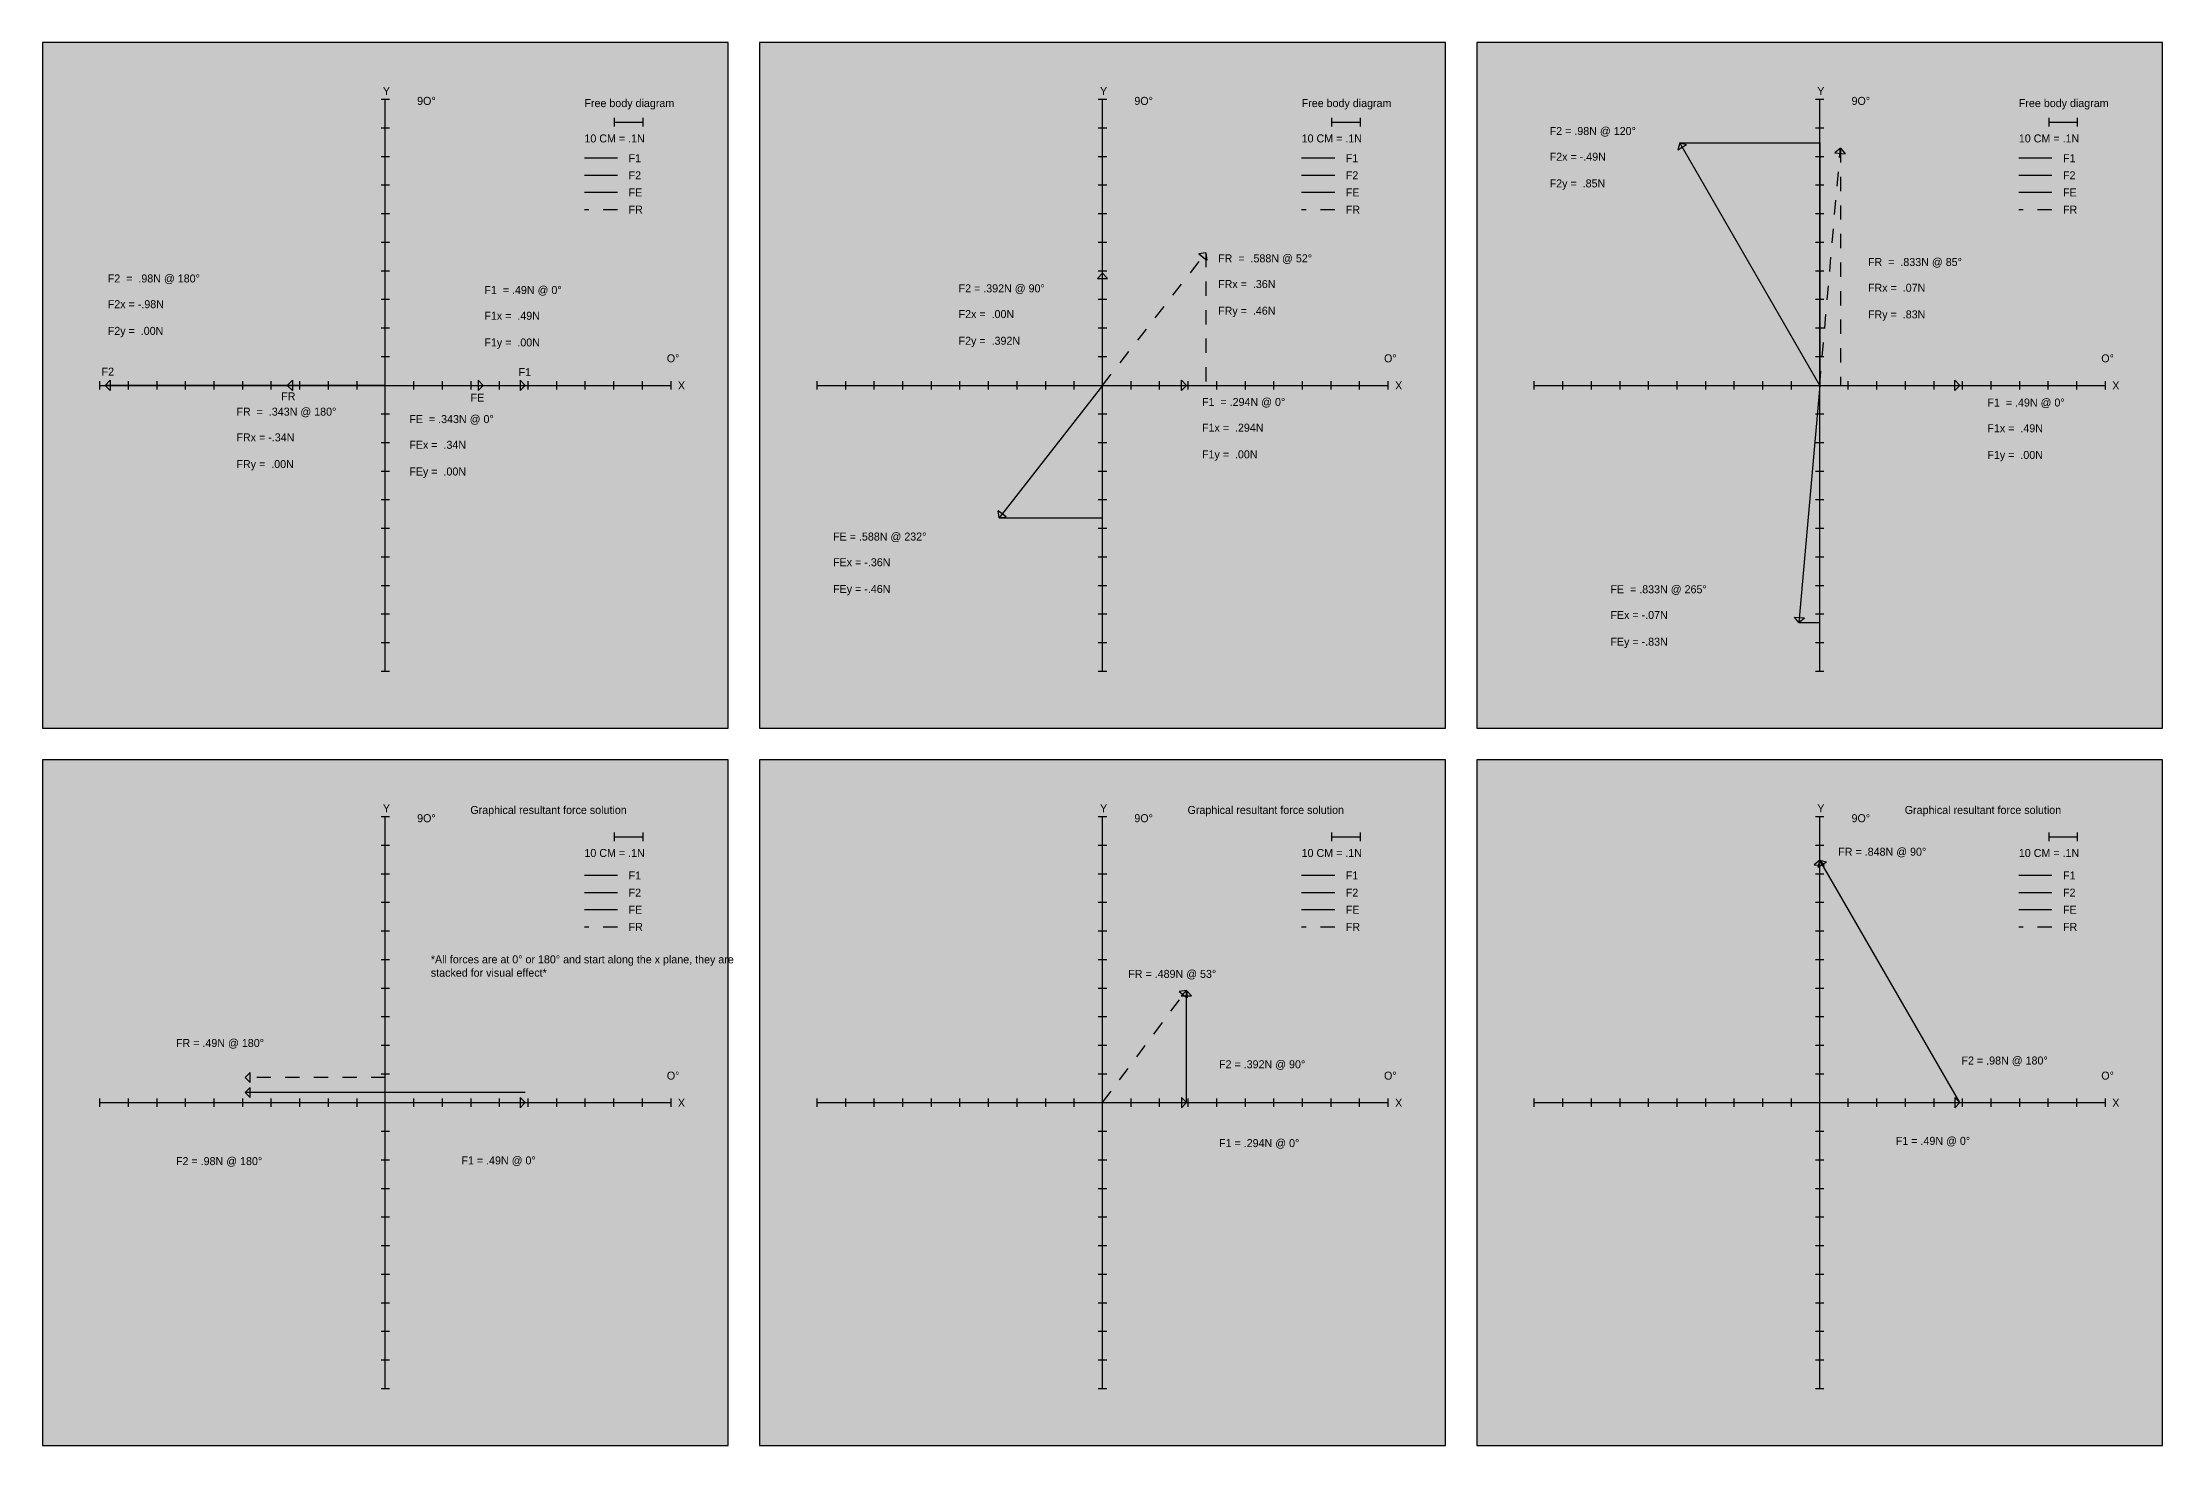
# Model space of a CAD drawing. Header units: centimetres. Extents: x -120 to 1626, y -371 to 120.
# Drawn here: x -120 to 622, y -371 to 120 of the extents above; entities that cross this region are included whole.
import ezdxf

# ---------------------------------------------------------------- set-up
doc = ezdxf.new("R2010")
doc.units = ezdxf.units.CM
doc.header["$LTSCALE"] = 5
doc.linetypes.add('JIS_02_1.0', pattern=[2, 1, -1])
doc.layers.get('0').update_dxf_attribs({"color": 251})
for name, color, linetype in [('BACKGROUND', 250, 'Continuous'), ('F1', 7, 'Continuous'), ('F2', 7, 'Continuous'), ('FE', 7, 'Continuous'), ('FR', 7, 'JIS_02_1.0')]:
    doc.layers.add(name, color=color, linetype=linetype)

msp = doc.modelspace()

# ---------------------------------------------------------------- hatches: boundary and pattern name
at = {"layer": 'BACKGROUND'}
h = msp.add_hatch(color=256, dxfattribs=at)
h.dxf.hatch_style = 1
h.paths.add_polyline_path([(120, 120), (-120, 120), (-120, -120), (120, -120)])
h = msp.add_hatch(color=256, dxfattribs=at)
h.dxf.hatch_style = 1
h.paths.add_polyline_path([(371, 120), (131, 120), (131, -120), (371, -120)])
h = msp.add_hatch(color=256, dxfattribs=at)
h.dxf.hatch_style = 1
h.paths.add_polyline_path([(622, 120), (382, 120), (382, -120), (622, -120)])
h = msp.add_hatch(color=256, dxfattribs=at)
h.dxf.hatch_style = 1
h.paths.add_polyline_path([(120, -131), (-120, -131), (-120, -371), (120, -371)])
h = msp.add_hatch(color=256, dxfattribs=at)
h.dxf.hatch_style = 1
h.paths.add_polyline_path([(371, -131), (131, -131), (131, -371), (371, -371)])
h = msp.add_hatch(color=256, dxfattribs=at)
h.dxf.hatch_style = 1
h.paths.add_polyline_path([(622, -131), (382, -131), (382, -371), (622, -371)])

# ---------------------------------------------------------------- linework, layer by layer
for p, q in [((1.5, 100), (-1.5, 100)), ((0, -100), (0, 100)), ((252.5, 100), (249.5, 100)), ((251, -100), (251, 100)), ((503.5, 100), (500.5, 100)), ((502, -100), (502, 100)), ((1.5, 90), (-1.5, 90)), ((80.26001, 90.55447), (80.26001, 93.55447)), ((80.26001, 92.05447), (90.26001, 92.05447)), ((90.26001, 90.55447), (90.26001, 93.55447)), ((252.5, 90), (249.5, 90)), ((331.26001, 90.55447), (331.26001, 93.55447)), ((331.26001, 92.05447), (341.26001, 92.05447)), ((341.26001, 90.55447), (341.26001, 93.55447)), ((503.5, 90), (500.5, 90)), ((582.26001, 90.55447), (582.26001, 93.55447)), ((582.26001, 92.05447), (592.26001, 92.05447)), ((592.26001, 90.55447), (592.26001, 93.55447)), ((1.5, 80), (-1.5, 80)), ((252.5, 80), (249.5, 80)), ((503.5, 80), (500.5, 80)), ((1.5, 70), (-1.5, 70)), ((252.5, 70), (249.5, 70)), ((503.5, 70), (500.5, 70)), ((1.5, 60), (-1.5, 60)), ((252.5, 60), (249.5, 60)), ((503.5, 60), (500.5, 60)), ((1.5, 50), (-1.5, 50)), ((252.5, 50), (249.5, 50)), ((503.5, 50), (500.5, 50)), ((1.5, 40), (-1.5, 40)), ((252.5, 40), (249.5, 40)), ((503.5, 40), (500.5, 40)), ((1.5, 30), (-1.5, 30)), ((252.5, 30), (249.5, 30)), ((503.5, 30), (500.5, 30)), ((1.5, 20), (-1.5, 20)), ((252.5, 20), (249.5, 20)), ((503.5, 20), (500.5, 20)), ((1.5, 10), (-1.5, 10)), ((252.5, 10), (249.5, 10)), ((503.5, 10), (500.5, 10)), ((-100, 1.5), (-100, -1.5)), ((-100, 0), (100, 0)), ((-90, 1.5), (-90, -1.5)), ((-80, 1.5), (-80, -1.5)), ((-70, 1.5), (-70, -1.5)), ((-60, 1.5), (-60, -1.5)), ((-50, 1.5), (-50, -1.5)), ((-40, 1.5), (-40, -1.5)), ((-30, 1.5), (-30, -1.5)), ((-20, 1.5), (-20, -1.5)), ((-10, 1.5), (-10, -1.5)), ((10, -1.5), (10, 1.5)), ((20, -1.5), (20, 1.5)), ((30, -1.5), (30, 1.5)), ((40, -1.5), (40, 1.5)), ((50, -1.5), (50, 1.5)), ((60, -1.5), (60, 1.5)), ((70, -1.5), (70, 1.5)), ((80, -1.5), (80, 1.5)), ((90, -1.5), (90, 1.5)), ((100, -1.5), (100, 1.5)), ((151, 1.5), (151, -1.5)), ((151, 0), (351, 0)), ((161, 1.5), (161, -1.5)), ((171, 1.5), (171, -1.5)), ((181, 1.5), (181, -1.5)), ((191, 1.5), (191, -1.5)), ((201, 1.5), (201, -1.5)), ((211, 1.5), (211, -1.5)), ((221, 1.5), (221, -1.5)), ((231, 1.5), (231, -1.5)), ((241, 1.5), (241, -1.5)), ((261, -1.5), (261, 1.5)), ((271, -1.5), (271, 1.5)), ((281, -1.5), (281, 1.5)), ((291, -1.5), (291, 1.5)), ((301, -1.5), (301, 1.5)), ((311, -1.5), (311, 1.5)), ((321, -1.5), (321, 1.5)), ((331, -1.5), (331, 1.5)), ((341, -1.5), (341, 1.5)), ((351, -1.5), (351, 1.5)), ((402, 1.5), (402, -1.5)), ((402, 0), (602, 0)), ((412, 1.5), (412, -1.5)), ((422, 1.5), (422, -1.5)), ((432, 1.5), (432, -1.5)), ((442, 1.5), (442, -1.5)), ((452, 1.5), (452, -1.5)), ((462, 1.5), (462, -1.5)), ((472, 1.5), (472, -1.5)), ((482, 1.5), (482, -1.5)), ((492, 1.5), (492, -1.5)), ((512, -1.5), (512, 1.5)), ((522, -1.5), (522, 1.5)), ((532, -1.5), (532, 1.5)), ((542, -1.5), (542, 1.5)), ((552, -1.5), (552, 1.5)), ((562, -1.5), (562, 1.5)), ((572, -1.5), (572, 1.5)), ((582, -1.5), (582, 1.5)), ((592, -1.5), (592, 1.5)), ((602, -1.5), (602, 1.5)), ((-1.5, -10), (1.5, -10)), ((249.5, -10), (252.5, -10)), ((500.5, -10), (503.5, -10)), ((-1.5, -20), (1.5, -20)), ((249.5, -20), (252.5, -20)), ((500.5, -20), (503.5, -20)), ((-1.5, -30), (1.5, -30)), ((249.5, -30), (252.5, -30)), ((500.5, -30), (503.5, -30)), ((-1.5, -40), (1.5, -40)), ((249.5, -40), (252.5, -40)), ((500.5, -40), (503.5, -40)), ((-1.5, -50), (1.5, -50)), ((249.5, -50), (252.5, -50)), ((500.5, -50), (503.5, -50)), ((-1.5, -60), (1.5, -60)), ((249.5, -60), (252.5, -60)), ((500.5, -60), (503.5, -60)), ((-1.5, -70), (1.5, -70)), ((249.5, -70), (252.5, -70)), ((500.5, -70), (503.5, -70)), ((-1.5, -80), (1.5, -80)), ((249.5, -80), (252.5, -80)), ((500.5, -80), (503.5, -80)), ((-1.5, -90), (1.5, -90)), ((249.5, -90), (252.5, -90)), ((500.5, -90), (503.5, -90)), ((-1.5, -100), (1.5, -100)), ((249.5, -100), (252.5, -100)), ((500.5, -100), (503.5, -100)), ((1.5, -151), (-1.5, -151)), ((0, -351), (0, -151)), ((252.5, -151), (249.5, -151)), ((251, -351), (251, -151)), ((503.5, -151), (500.5, -151)), ((502, -351), (502, -151)), ((1.5, -161), (-1.5, -161)), ((80.26001, -159.48352), (80.26001, -156.48352)), ((80.26001, -157.98352), (90.26001, -157.98352)), ((90.26001, -159.48352), (90.26001, -156.48352)), ((252.5, -161), (249.5, -161)), ((331.26001, -159.48352), (331.26001, -156.48352)), ((331.26001, -157.98352), (341.26001, -157.98352)), ((341.26001, -159.48352), (341.26001, -156.48352)), ((503.5, -161), (500.5, -161)), ((582.26001, -159.48352), (582.26001, -156.48352)), ((582.26001, -157.98352), (592.26001, -157.98352)), ((592.26001, -159.48352), (592.26001, -156.48352)), ((1.5, -171), (-1.5, -171)), ((252.5, -171), (249.5, -171)), ((503.5, -171), (500.5, -171)), ((1.5, -181), (-1.5, -181)), ((252.5, -181), (249.5, -181)), ((503.5, -181), (500.5, -181)), ((1.5, -191), (-1.5, -191)), ((252.5, -191), (249.5, -191)), ((503.5, -191), (500.5, -191)), ((1.5, -201), (-1.5, -201)), ((252.5, -201), (249.5, -201)), ((503.5, -201), (500.5, -201)), ((1.5, -211), (-1.5, -211)), ((252.5, -211), (249.5, -211)), ((503.5, -211), (500.5, -211)), ((1.5, -221), (-1.5, -221)), ((252.5, -221), (249.5, -221)), ((503.5, -221), (500.5, -221)), ((1.5, -231), (-1.5, -231)), ((252.5, -231), (249.5, -231)), ((503.5, -231), (500.5, -231)), ((1.5, -241), (-1.5, -241)), ((252.5, -241), (249.5, -241)), ((503.5, -241), (500.5, -241)), ((-100, -249.5), (-100, -252.5)), ((-100, -251), (100, -251)), ((-90, -249.5), (-90, -252.5)), ((-80, -249.5), (-80, -252.5)), ((-70, -249.5), (-70, -252.5)), ((-60, -249.5), (-60, -252.5)), ((-50, -249.5), (-50, -252.5)), ((-40, -249.5), (-40, -252.5)), ((-30, -249.5), (-30, -252.5)), ((-20, -249.5), (-20, -252.5)), ((-10, -249.5), (-10, -252.5)), ((10, -252.5), (10, -249.5)), ((20, -252.5), (20, -249.5)), ((30, -252.5), (30, -249.5)), ((40, -252.5), (40, -249.5)), ((50, -252.5), (50, -249.5)), ((60, -252.5), (60, -249.5)), ((70, -252.5), (70, -249.5)), ((80, -252.5), (80, -249.5)), ((90, -252.5), (90, -249.5)), ((100, -252.5), (100, -249.5)), ((151, -249.5), (151, -252.5)), ((151, -251), (351, -251)), ((161, -249.5), (161, -252.5)), ((171, -249.5), (171, -252.5)), ((181, -249.5), (181, -252.5)), ((191, -249.5), (191, -252.5)), ((201, -249.5), (201, -252.5)), ((211, -249.5), (211, -252.5)), ((221, -249.5), (221, -252.5)), ((231, -249.5), (231, -252.5)), ((241, -249.5), (241, -252.5)), ((261, -252.5), (261, -249.5)), ((271, -252.5), (271, -249.5)), ((281, -252.5), (281, -249.5)), ((291, -252.5), (291, -249.5)), ((301, -252.5), (301, -249.5)), ((311, -252.5), (311, -249.5)), ((321, -252.5), (321, -249.5)), ((331, -252.5), (331, -249.5)), ((341, -252.5), (341, -249.5)), ((351, -252.5), (351, -249.5)), ((402, -249.5), (402, -252.5)), ((402, -251), (602, -251)), ((412, -249.5), (412, -252.5)), ((422, -249.5), (422, -252.5)), ((432, -249.5), (432, -252.5)), ((442, -249.5), (442, -252.5)), ((452, -249.5), (452, -252.5)), ((462, -249.5), (462, -252.5)), ((472, -249.5), (472, -252.5)), ((482, -249.5), (482, -252.5)), ((492, -249.5), (492, -252.5)), ((512, -252.5), (512, -249.5)), ((522, -252.5), (522, -249.5)), ((532, -252.5), (532, -249.5)), ((542, -252.5), (542, -249.5)), ((552, -252.5), (552, -249.5)), ((562, -252.5), (562, -249.5)), ((572, -252.5), (572, -249.5)), ((582, -252.5), (582, -249.5)), ((592, -252.5), (592, -249.5)), ((602, -252.5), (602, -249.5)), ((-1.5, -261), (1.5, -261)), ((249.5, -261), (252.5, -261)), ((500.5, -261), (503.5, -261)), ((-1.5, -271), (1.5, -271)), ((249.5, -271), (252.5, -271)), ((500.5, -271), (503.5, -271)), ((-1.5, -281), (1.5, -281)), ((249.5, -281), (252.5, -281)), ((500.5, -281), (503.5, -281)), ((-1.5, -291), (1.5, -291)), ((249.5, -291), (252.5, -291)), ((500.5, -291), (503.5, -291)), ((-1.5, -301), (1.5, -301)), ((249.5, -301), (252.5, -301)), ((500.5, -301), (503.5, -301)), ((-1.5, -311), (1.5, -311)), ((249.5, -311), (252.5, -311)), ((500.5, -311), (503.5, -311)), ((-1.5, -321), (1.5, -321)), ((249.5, -321), (252.5, -321)), ((500.5, -321), (503.5, -321)), ((-1.5, -331), (1.5, -331)), ((249.5, -331), (252.5, -331)), ((500.5, -331), (503.5, -331)), ((-1.5, -341), (1.5, -341)), ((249.5, -341), (252.5, -341)), ((500.5, -341), (503.5, -341)), ((-1.5, -351), (1.5, -351)), ((249.5, -351), (252.5, -351)), ((500.5, -351), (503.5, -351))]:
    msp.add_line(p, q)
for points in [[(-120, -120), (120, -120), (120, 120), (-120, 120)], [(131, -120), (371, -120), (371, 120), (131, 120)], [(382, -120), (622, -120), (622, 120), (382, 120)], [(-120, -371), (120, -371), (120, -131), (-120, -131)], [(131, -371), (371, -371), (371, -131), (131, -131)], [(382, -371), (622, -371), (622, -131), (382, -131)]]:
    msp.add_lwpolyline(points, close=True, dxfattribs=at)
at = {"layer": 'F1'}
for p, q in [((81.25939, 79.46425), (69.69953, 79.46425)), ((332.25939, 79.46425), (320.69953, 79.46425)), ((583.25939, 79.46425), (571.69953, 79.46425)), ((0, 0), (49, 0)), ((49, 0), (47.23223, 1.76777)), ((47.23223, 1.76777), (47.23223, -1.76777)), ((49, 0), (47.23223, -1.76777)), ((251, 0), (280.4, 0)), ((280.4, 0), (278.63223, 1.76777)), ((278.63223, -1.76777), (278.63223, 1.76777)), ((280.4, 0), (278.63223, -1.76777)), ((502, 0), (551, 0)), ((551, 0), (549.23223, 1.76777)), ((549.23223, -1.76777), (549.23223, 1.76777)), ((551, 0), (549.23223, -1.76777)), ((81.25939, -171.53575), (69.69953, -171.53575)), ((332.25939, -171.53575), (320.69953, -171.53575)), ((583.25939, -171.53575), (571.69953, -171.53575)), ((0, -251), (49, -251)), ((49, -251), (47.23223, -249.23223)), ((47.23223, -249.23223), (47.23223, -252.76777)), ((49, -251), (47.23223, -252.76777)), ((251, -251), (280.4, -251)), ((280.4, -251), (278.63223, -249.23223)), ((278.63223, -249.23223), (278.63223, -252.76777)), ((280.4, -251), (278.63223, -252.76777)), ((502, -251), (551, -251)), ((551, -251), (549.23223, -249.23223)), ((549.23223, -249.23223), (549.23223, -252.76777)), ((551, -251), (549.23223, -252.76777))]:
    msp.add_line(p, q, dxfattribs=at)
at = {"layer": 'F2'}
for p, q in [((453, 84.87049), (452.35295, 82.45568)), ((452.35295, 82.45568), (455.41481, 84.22344)), ((453, 84.87049), (455.41481, 84.22344)), ((502, 0), (453, 84.87049)), ((453, 84.87049), (502, 84.87049)), ((502, 84.87049), (502, 0)), ((81.25939, 73.46425), (69.69953, 73.46425)), ((332.25939, 73.46425), (320.69953, 73.46425)), ((583.25939, 73.46425), (571.69953, 73.46425)), ((251, 39.2), (249.23223, 37.43223)), ((249.23223, 37.43223), (252.76777, 37.43223)), ((251, 39.2), (252.76777, 37.43223)), ((251, 0), (251, 39.2)), ((-98, 0), (-96.23223, 1.76777)), ((0, 0), (-98, 0)), ((-98, 0), (-96.23223, -1.76777)), ((-96.23223, 1.76777), (-96.23223, -1.76777)), ((502, -166.12951), (501.35295, -168.54432)), ((501.35295, -168.54432), (504.41481, -166.77656)), ((502, -166.12951), (504.41481, -166.77656)), ((551, -251), (502, -166.12951)), ((81.25939, -177.53575), (69.69953, -177.53575)), ((332.25939, -177.53575), (320.69953, -177.53575)), ((583.25939, -177.53575), (571.69953, -177.53575)), ((280.34104, -211.8), (278.57328, -213.56777)), ((278.57328, -213.56777), (282.10881, -213.56777)), ((280.34104, -211.8), (282.10881, -213.56777)), ((280.34104, -251), (280.34104, -211.8)), ((-49, -247.46447), (-47.23223, -245.6967)), ((49, -247.46447), (-49, -247.46447)), ((-49, -247.46447), (-47.23223, -249.23223)), ((-47.23223, -249.23223), (-47.23223, -245.6967))]:
    msp.add_line(p, q, dxfattribs=at)
at = {"layer": 'FE'}
for p, q in [((81.25939, 67.46425), (69.69953, 67.46425)), ((332.25939, 67.46425), (320.69953, 67.46425)), ((583.25939, 67.46425), (571.69953, 67.46425)), ((0, 0), (34.3, 0)), ((34.3, 0), (32.53223, 1.76777)), ((32.53223, 1.76777), (32.53223, -1.76777)), ((34.3, 0), (32.53223, -1.76777)), ((251, 0), (214.79911, -46.33503)), ((502, 0), (494.73993, -82.98302)), ((502, -82.98302), (502, 0)), ((251, -46.33503), (251, 0)), ((214.79911, -46.33503), (214.49443, -43.85367)), ((217.28047, -46.03036), (214.49443, -43.85367)), ((214.79911, -46.33503), (217.28047, -46.03036)), ((214.79911, -46.33503), (251, -46.33503)), ((494.73993, -82.98302), (493.13296, -81.06791)), ((493.13296, -81.06791), (496.65504, -81.37605)), ((494.73993, -82.98302), (496.65504, -81.37605)), ((494.73993, -82.98302), (502, -82.98302)), ((81.25939, -183.53575), (69.69953, -183.53575)), ((332.25939, -183.53575), (320.69953, -183.53575)), ((583.25939, -183.53575), (571.69953, -183.53575))]:
    msp.add_line(p, q, dxfattribs=at)
at = {"layer": 'FR', "linetype": 'JIS_02_1.0'}
for p, q in [((502, 0), (509.26007, 82.98302)), ((509.26007, 82.98302), (507.34496, 81.37605)), ((509.26007, 82.98302), (510.86704, 81.06791)), ((509.26007, 82.98302), (509.26007, 0)), ((507.34496, 81.37605), (510.86704, 81.06791)), ((81.25939, 61.46425), (69.69953, 61.46425)), ((332.25939, 61.46425), (320.69953, 61.46425)), ((583.25939, 61.46425), (571.69953, 61.46425)), ((251, 0), (287.20089, 46.33503)), ((287.20089, 46.33503), (284.71953, 46.03036)), ((284.71953, 46.03036), (287.50557, 43.85367)), ((287.20089, 46.33503), (287.50557, 43.85367)), ((287.20089, 46.33503), (287.20089, 0)), ((-34.3, 0), (-32.53223, 1.76777)), ((0, 0), (-34.3, 0)), ((-34.3, 0), (-32.53223, -1.76777)), ((-32.53223, 1.76777), (-32.53223, -1.76777)), ((502, 0), (509.26007, 0)), ((251, 0), (287.20089, 0)), ((502, -166.12951), (500.08489, -167.73648)), ((500.08489, -167.73648), (503.60697, -168.04462)), ((502, -166.12951), (503.60697, -168.04462)), ((502, -251), (502, -166.12951)), ((81.25939, -189.53575), (69.69953, -189.53575)), ((332.25939, -189.53575), (320.69953, -189.53575)), ((583.25939, -189.53575), (571.69953, -189.53575)), ((251, -251), (280.34104, -211.8)), ((280.34104, -211.8), (277.85968, -212.10467)), ((277.85968, -212.10467), (280.64572, -214.28137)), ((280.34104, -211.8), (280.64572, -214.28137)), ((-49.01944, -242.16117), (-47.25168, -240.3934)), ((-49.01944, -242.16117), (-47.25168, -243.92893)), ((0, -242.16117), (-49, -242.16117)), ((-47.25168, -243.92893), (-47.25168, -240.3934))]:
    msp.add_line(p, q, dxfattribs=at)

# ---------------------------------------------------------------- texts
for s, height, p in [('Y', 2.80006, (-0.84861, 101.59393)), ('Y', 2.80006, (250.15139, 101.59393)), ('Y', 2.80006, (501.15139, 101.59393)), ('9O%%D', 2.800057, (11.14501, 98.13719)), ('Free body diagram', 2.800057, (69.69053, 97.36578)), ('9O%%D', 2.800057, (262.14501, 98.13719)), ('Free body diagram', 2.800057, (320.69053, 97.36578)), ('9O%%D', 2.800057, (513.14501, 98.13719)), ('Free body diagram', 2.800057, (571.69053, 97.36578)), ('10 CM = .1N', 2.800057, (69.69053, 85.00251)), ('10 CM = .1N', 2.800057, (320.69053, 85.00251)), ('10 CM = .1N', 2.800057, (571.69053, 85.00251)), ('O%%D', 2.800057, (98.53558, 8.05382)), ('O%%D', 2.800057, (349.53558, 8.05382)), ('O%%D', 2.800057, (600.53558, 8.05382)), ('X', 2.80006, (102.40384, -1.45321)), ('X', 2.80006, (353.40384, -1.45321)), ('X', 2.80006, (604.40384, -1.45321)), ('Y', 2.80006, (-0.84861, -149.40607)), ('Graphical resultant force solution', 2.800057, (29.76155, -149.98013)), ('Y', 2.80006, (250.15139, -149.40607)), ('Graphical resultant force solution', 2.800057, (280.76155, -149.98013)), ('Y', 2.80006, (501.15139, -149.40607)), ('Graphical resultant force solution', 2.800057, (531.76155, -149.98013)), ('9O%%D', 2.800057, (11.14501, -152.86281)), ('9O%%D', 2.800057, (262.14501, -152.86281)), ('9O%%D', 2.800057, (513.14501, -152.86281)), ('10 CM = .1N', 2.800057, (69.69053, -165.03548)), ('10 CM = .1N', 2.800057, (320.69053, -165.03548)), ('10 CM = .1N', 2.800057, (571.69053, -165.03548)), ('O%%D', 2.800057, (98.53558, -242.94618)), ('O%%D', 2.800057, (349.53558, -242.94618)), ('O%%D', 2.800057, (600.53558, -242.94618)), ('X', 2.80006, (102.40384, -252.45321)), ('X', 2.80006, (353.40384, -252.45321)), ('X', 2.80006, (604.40384, -252.45321))]:
    msp.add_text(s, height=height).set_placement(p)
at = {"insert": (15.93612, -199.45984), "char_height": 2.800057, "attachment_point": 1}
msp.add_mtext_dynamic_manual_height_columns('*All forces are at 0%%D or 180%%D and start along the x plane, they are stacked for visual effect*', width=107.9744824, gutter_width=0.53091, heights=[0], dxfattribs=at)
at = {"layer": 'F1', "char_height": 2.800057, "attachment_point": 1}
for s, width, insert in [('F1', 47.1481411, (85.14716, 80.88987)), ('F1', 47.1481411, (336.14716, 80.88987)), ('F1', 47.1481411, (587.14716, 80.88987)), ('F1  = .49N @ 0%%D', 47.1481411, (34.66687, 34.75051)), ('F1x =  .49N\\P\\PF1y =  .00N', 47.1481411, (34.66687, 25.75051)), ('F1', 47.1481411, (46.65175, 6.02221)), ('F1  = .294N @ 0%%D', 43.2792123, (285.81804, -4.41689)), ('F1  = .49N @ 0%%D', 43.2792123, (560.67392, -4.61657)), ('F1x =  .294N\\P\\PF1y =  .00N', 43.2792123, (285.81804, -13.41689)), ('F1x =  .49N\\P\\PF1y =  .00N', 43.2792123, (560.67392, -13.61657)), ('F1', 47.1481411, (85.14716, -170.11013)), ('F1', 47.1481411, (336.14716, -170.11013)), ('F1', 47.1481411, (587.14716, -170.11013)), ('F1 = .294N @ 0%%D', 43.2792123, (291.77755, -263.74885)), ('F1 = .49N @ 0%%D', 43.2792123, (528.63563, -262.96805)), ('F1 = .49N @ 0%%D', 43.2792123, (26.63563, -269.81132))]:
    msp.add_mtext_dynamic_manual_height_columns(s, width=width, gutter_width=0.53091, heights=[0], dxfattribs=dict(at, insert=insert))
at = {"layer": 'F2', "char_height": 2.800057, "attachment_point": 1}
for s, width, insert in [('F2 = .98N @ 120%%D', 47.1481411, (407.49033, 90.39694)), ('F2', 47.1481411, (85.14716, 74.88987)), ('F2', 47.1481411, (336.14716, 74.88987)), ('F2x = -.49N\\P\\PF2y =  .85N', 47.1481411, (407.49033, 81.39694)), ('F2', 47.1481411, (587.14716, 74.88987)), ('F2  =  .98N @ 180%%D', 47.1481411, (-97.13208, 38.80528)), ('F2x = -.98N\\P\\PF2y =  .00N', 47.1481411, (-97.13208, 29.80528)), ('F2 = .392N @ 90%%D', 43.2792123, (200.62673, 35.33813)), ('F2x =  .00N\\P\\PF2y =  .392N', 51.7043854, (200.62673, 26.33813)), ('F2', 47.1481411, (-99.29377, 6.1925)), ('F2', 47.1481411, (85.14716, -176.11013)), ('F2', 47.1481411, (336.14716, -176.11013)), ('F2', 47.1481411, (587.14716, -176.11013)), ('F2 = .392N @ 90%%D', 43.2792123, (291.77755, -236.16699)), ('F2 = .98N @ 180%%D', 47.1481411, (551.62376, -234.8534)), ('F2 = .98N @ 180%%D', 47.1481411, (-73.25265, -270.05432))]:
    msp.add_mtext_dynamic_manual_height_columns(s, width=width, gutter_width=0.53091, heights=[0], dxfattribs=dict(at, insert=insert))
at = {"layer": 'FE', "char_height": 2.800057, "attachment_point": 1}
for s, width, insert in [('FE', 47.1481411, (85.14716, 68.88987)), ('FE', 47.1481411, (336.14716, 68.88987)), ('FE', 47.1481411, (587.14716, 68.88987)), ('FE', 47.1481411, (29.83922, -2.90164)), ('FE  = .343N @ 0%%D', 56.536584, (8.39931, -10.41168)), ('FEx =  .34N\\P\\PFEy =  .00N', 56.536584, (8.39931, -19.41168)), ('FE = .588N @ 232%%D', 48.9016015, (156.71151, -51.50965)), ('FEx = -.36N\\P\\PFEy = -.46N', 48.9016015, (156.71151, -60.50965)), ('FE  = .833N @ 265%%D', 48.2006362, (428.74735, -69.95801)), ('FEx = -.07N\\P\\PFEy = -.83N', 48.2006362, (428.74735, -78.95801)), ('FE', 47.1481411, (85.14716, -182.11013)), ('FE', 47.1481411, (336.14716, -182.11013)), ('FE', 47.1481411, (587.14716, -182.11013))]:
    msp.add_mtext_dynamic_manual_height_columns(s, width=width, gutter_width=0.53091, heights=[0], dxfattribs=dict(at, insert=insert))
at = {"layer": 'FR', "linetype": 'JIS_02_1.0', "char_height": 2.800057, "attachment_point": 1}
for s, width, insert in [('FR', 47.1481411, (85.14716, 62.88987)), ('FR', 47.1481411, (336.14716, 62.88987)), ('FR', 47.1481411, (587.14716, 62.88987)), ('FR  =  .588N @ 52%%D', 62.6261358, (291.45774, 45.84607)), ('FR  =  .833N @ 85%%D', 53.1821581, (518.89018, 44.56019)), ('FRx =  .36N\\P\\PFRy =  .46N', 73.0278086, (291.45774, 36.84607)), ('FRx =  .07N\\P\\PFRy =  .83N', 43.2792123, (518.89018, 35.56019)), ('FR', 47.1481411, (-36.44185, -2.45727)), ('FR  =  .343N @ 180%%D', 54.8293235, (-52.09852, -7.8049)), ('FRx = -.34N\\P\\PFRy =  .00N', 54.8293235, (-52.09852, -16.8049)), ('FR = .848N @ 90%%D', 43.2792123, (508.48914, -161.80058)), ('FR', 47.1481411, (85.14716, -188.11013)), ('FR', 47.1481411, (336.14716, -188.11013)), ('FR', 47.1481411, (587.14716, -188.11013)), ('FR = .489N @ 53%%D', 43.2792123, (260.00503, -204.54383)), ('FR = .49N @ 180%%D', 48.2006362, (-73.25265, -228.73127))]:
    msp.add_mtext_dynamic_manual_height_columns(s, width=width, gutter_width=0.53091, heights=[0], dxfattribs=dict(at, insert=insert))

doc.saveas('drawing.dxf')
